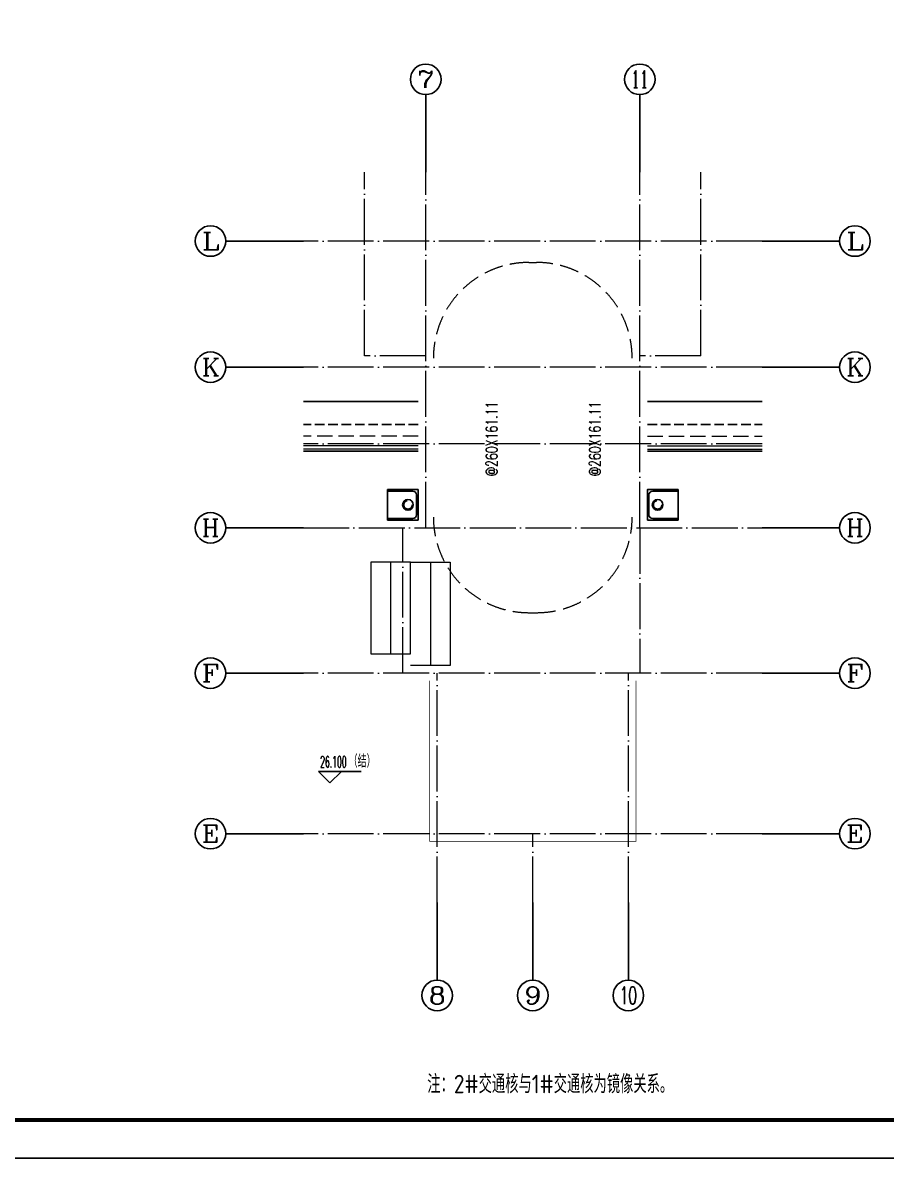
# Model space of a CAD drawing. Extents: x 27938 to 983267, y -209821 to 1628073.
# Drawn here: x 822356 to 833651, y -4910 to 9940 of the extents above; entities that cross this region are included whole.
import ezdxf
from ezdxf.enums import TextEntityAlignment as Align

# ---------------------------------------------------------------- set-up
doc = ezdxf.new("R2010")
doc.units = 0
doc.header["$LTSCALE"] = 1000
doc.header["$MEASUREMENT"] = 0
for name, pattern in [('#P_--_20B1_001_t3$0$DASH', [0.35, 0.25, -0.1]), ('DASH', [0.35, 0.25, -0.1]), ('DOTE', [2.42, 2, -0.2, 0.02, -0.2])]:
    doc.linetypes.add(name, pattern=pattern)
for name, color, linetype in [('$RECOVER_210609100354-0', 7, 'Continuous'), ('AXIS', 3, 'Continuous'), ('AXIS_TEXT', 4, 'Continuous'), ('DIM_ELEV', 3, 'Continuous'), ('PUB_TEXT', 4, 'Continuous'), ('ROOF', 183, 'Continuous'), ('VPIPE-雨水', 4, 'DASH'), ('图框', 140, 'Continuous'), ('看线', 251, 'Continuous'), ('管', 193, 'Continuous')]:
    doc.layers.add(name, color=color, linetype=linetype)
for name, color, linetype, lineweight in [('DOTE', 19, 'DOTE', 9), ('STAIR', 2, 'Continuous', 18), ('平面-栏杆', 135, 'Continuous', 15), ('平面-看线', 45, 'Continuous', 15)]:
    doc.layers.add(name, color=color, linetype=linetype, lineweight=lineweight)
doc.layers.add('yichutu', color=7, linetype='Continuous', true_color=0xffffff, plot=False)
doc.styles.add('_TCH_AXIS', font='COMPLEX', dxfattribs={"bigfont": 'GBCBIG'})
doc.styles.add('_TCH_DIM', font='SIMPLEX.shx', dxfattribs={"width": 0.7, "bigfont": 'GBCBIG.shx'})
doc.styles.add('COMPLEX', font='COMPLEX')
doc.styles.get("Standard").update_dxf_attribs({"font": 'gbenor.shx', "bigfont": 'gbcbig.shx'})

# ---------------------------------------------------------------- blocks, each defined once
blk = doc.blocks.new('A$C3EB2330C')
at = {"layer": '管'}
for p, q in [((0, 380), (330, 380)), ((380, 330), (380, 70)), ((330, 20), (0, 20))]:
    blk.add_line(p, q, dxfattribs=at)
blk.add_lwpolyline([(400, 400), (400, 0), (0, 0), (0, 400)], close=True, dxfattribs=at)
for centre, start, end in [((330, 330), 0, 90), ((330, 70), 270, 360)]:
    blk.add_arc(centre, 50, start, end, dxfattribs=at)
blk.add_ellipse((267, 200), major_axis=(-49.5, -49.5), ratio=1, start_param=-0.785398, end_param=5.497787, dxfattribs=at)
blk = doc.blocks.new('yct-841-594-84100-59399.9999999999-100-1000.0')
at = {"layer": 'yichutu', "color": 7, "true_color": 0xffffff}
blk.add_lwpolyline([(0, 0), (0, 59400), (84100, 59400), (84100, 0)], close=True, dxfattribs=at)
blk = doc.blocks.new('_AXISO')
blk.add_circle((0, 0), 0.5)
at = {"layer": 'AXIS_TEXT', "style": 'COMPLEX', "width": 1.041667}
blk.add_attdef('A', text='', height=0.56, dxfattribs=at).set_placement((-0.25, -0.28), (0.25, -0.28), align=Align.FIT)
blk = doc.blocks.new('A$C140179C8')
at = {"layer": '图框'}
blk.add_lwpolyline([(0, 0), (42050, 0), (42050, -29700), (0, -29700)], close=True, dxfattribs=at)
blk.add_lwpolyline([(0, 0), (42050, 0), (42050, -29700), (0, -29700)], close=True, dxfattribs=at)
at = {"layer": '图框', "const_width": 50}
blk.add_lwpolyline([(41550, -29200), (41550, -500), (1250, -500), (1250, -29200)], close=True, dxfattribs=at)

msp = doc.modelspace()

# ---------------------------------------------------------------- linework, layer by layer
at = {"layer": '$RECOVER_210609100354-0', "color": 30, "const_width": 8}
msp.add_lwpolyline([(827677.2, 1335), (827677.2, -765), (830377.2, -765), (830377.2, 1335)], dxfattribs=at)
at = {"layer": 'AXIS'}
for p, q in [((827627.2, 7985), (827627.2, 8999.6)), ((830427.2, 7985), (830427.2, 8999.6)), ((826027.2, 7085), (825012.6, 7085)), ((832026.2, 7085), (833040.8, 7085)), ((826027.2, 5435), (825012.6, 5435)), ((832026.2, 5435), (833040.8, 5435)), ((826027.2, 3335), (825012.6, 3335)), ((832026.2, 3335), (833040.8, 3335)), ((826027.2, 1435), (825012.6, 1435)), ((832026.2, 1435), (833040.8, 1435)), ((826027.2, -665), (825012.6, -665)), ((832026.2, -665), (833040.8, -665)), ((827777.2, -1565), (827777.2, -2579.6)), ((829026.7, -1565), (829026.7, -2579.6)), ((830277.2, -1565), (830277.2, -2579.6))]:
    msp.add_line(p, q, dxfattribs=at)
at = {"layer": 'DIM_ELEV'}
for p, q in [((826373.7, 0.1), (826223.7, 150.1)), ((826223.7, 150.1), (826781.4, 150.1)), ((826373.7, 0.1), (826523.7, 150.1))]:
    msp.add_line(p, q, dxfattribs=at)
at = {"layer": 'DOTE', "linetype": 'DOTE', "ltscale": 0.3}
for p, q in [((826827.2, 5585), (826827.2, 7985)), ((827627.2, 3335), (827627.2, 7985)), ((830427.2, 3335), (830427.2, 7985)), ((831227.2, 5585), (831227.2, 7985)), ((832027.2, 7085), (826027.2, 7085)), ((827627.2, 5585), (826827.2, 5585)), ((831227.2, 5585), (830427.2, 5585)), ((832027.2, 5435), (826027.2, 5435)), ((832027.2, 4435), (826027.2, 4435)), ((826027.2, 3335), (832027.2, 3335)), ((827327.2, 1435), (827327.2, 3335)), ((830427.2, 3335), (830427.2, 1435)), ((832027.2, 1435), (826027.2, 1435)), ((827777.2, -1565), (827777.2, 1435)), ((830277.2, -1565), (830277.2, 1435)), ((832027.2, -665), (826027.2, -665)), ((829027.2, -1565), (829027.2, -665))]:
    msp.add_line(p, q, dxfattribs=at)
at = {"layer": 'ROOF', "ltscale": 0.8}
for points in [[(827527.2, 4985), (826027.2, 4985)], [(830527.2, 4985), (832027.2, 4985)], [(827527.2, 4335), (826027.2, 4335)], [(830527.2, 4335), (832027.2, 4335)]]:
    msp.add_lwpolyline(points, dxfattribs=at)
at = {"layer": 'STAIR'}
msp.add_line((827427.2, 1685), (827427.2, 2885), dxfattribs=at)
at = {"layer": 'STAIR', "color": 251, "linetype": 'DASH'}
for points in [[(827727.2, 5555, -0.4142136), (828977.2, 6805), (829077.2, 6805, -0.4142136), (830327.2, 5555)], [(827727.2, 3475, 0.4142136), (828977.2, 2225), (829077.2, 2225, 0.4142136), (830327.2, 3475)]]:
    msp.add_lwpolyline(points, format="xyb", dxfattribs=at)
at = {"layer": 'STAIR'}
for points in [[(827167.2, 2885), (826907.2, 2885), (826907.2, 1685), (827167.2, 1685)], [(827427.2, 2885), (827167.2, 2885), (827167.2, 1685), (827427.2, 1685)], [(827427.2, 2885), (827687.2, 2885), (827687.2, 1535), (827427.2, 1535)], [(827687.2, 2885), (827947.2, 2885), (827947.2, 1535), (827687.2, 1535)]]:
    msp.add_lwpolyline(points, dxfattribs=at)
at = {"layer": 'VPIPE-雨水'}
for centre in [(827394.7, 3635), (830659.7, 3635)]:
    msp.add_circle(centre, 55, dxfattribs=at)
at = {"layer": '平面-栏杆'}
for points in [[(827527.2, 4405), (826027.2, 4405)], [(827527.2, 4365), (826027.2, 4365)], [(830527.2, 4405), (832027.2, 4405)], [(830527.2, 4365), (832027.2, 4365)]]:
    msp.add_lwpolyline(points, dxfattribs=at)
at = {"layer": '平面-看线', "linetype": 'DASH', "ltscale": 0.8}
for points in [[(827527.2, 4535), (826027.2, 4535)], [(830527.2, 4535), (832027.2, 4535)]]:
    msp.add_lwpolyline(points, dxfattribs=at)
at = {"layer": '看线', "color": 202, "linetype": '#P_--_20B1_001_t3$0$DASH', "ltscale": 0.5}
for points in [[(827527.2, 4685), (826027.2, 4685)], [(830527.2, 4685), (832027.2, 4685)]]:
    msp.add_lwpolyline(points, dxfattribs=at)

# ---------------------------------------------------------------- block references
msp.add_blockref('A$C140179C8', (801330.5, 24790.1))
at = {"layer": 'AXIS'}
ref = msp.add_blockref('_AXISO', (827627.2, 9199.6), dxfattribs=dict(at, xscale=400, yscale=400, zscale=400))
ref.add_attrib('A', '7', dxfattribs={"layer": 'AXIS_TEXT', "height": 226.3, "style": '_TCH_AXIS', "width": 1.5}).set_placement((827514, 9086.5), (827740.3, 9086.5), align=Align.FIT)
ref = msp.add_blockref('_AXISO', (830427.2, 9199.6), dxfattribs=dict(at, xscale=400, yscale=400, zscale=400))
ref.add_attrib('A', '11', dxfattribs={"layer": 'AXIS_TEXT', "height": 226.27, "style": '_TCH_AXIS', "width": 0.875}).set_placement((830314, 9086.5), (830540.3, 9086.5), align=Align.FIT)
ref = msp.add_blockref('_AXISO', (824812.6, 7085), dxfattribs=dict(at, xscale=400, yscale=400, zscale=400))
ref.add_attrib('A', 'L', dxfattribs={"layer": 'AXIS_TEXT', "height": 226.3, "style": '_TCH_AXIS', "width": 1.4}).set_placement((824699.4, 6971.9), (824925.7, 6971.9), align=Align.FIT)
ref = msp.add_blockref('_AXISO', (833240.8, 7085), dxfattribs=dict(at, xscale=400, yscale=400, zscale=400))
ref.add_attrib('A', 'L', dxfattribs={"layer": 'AXIS_TEXT', "height": 226.3, "style": '_TCH_AXIS', "width": 1.4}).set_placement((833127.7, 6971.9), (833354, 6971.9), align=Align.FIT)
ref = msp.add_blockref('_AXISO', (824812.6, 5435), dxfattribs=dict(at, xscale=400, yscale=400, zscale=400))
ref.add_attrib('A', 'K', dxfattribs={"layer": 'AXIS_TEXT', "height": 226.3, "style": '_TCH_AXIS', "width": 1.105263}).set_placement((824699.4, 5321.9), (824925.7, 5321.9), align=Align.FIT)
ref = msp.add_blockref('_AXISO', (833240.8, 5435), dxfattribs=dict(at, xscale=400, yscale=400, zscale=400))
ref.add_attrib('A', 'K', dxfattribs={"layer": 'AXIS_TEXT', "height": 226.3, "style": '_TCH_AXIS', "width": 1.105263}).set_placement((833127.7, 5321.9), (833354, 5321.9), align=Align.FIT)
ref = msp.add_blockref('_AXISO', (824812.6, 3335), dxfattribs=dict(at, xscale=400, yscale=400, zscale=400))
ref.add_attrib('A', 'H', dxfattribs={"layer": 'AXIS_TEXT', "height": 226.3, "style": '_TCH_AXIS', "width": 1.05}).set_placement((824699.4, 3221.9), (824925.7, 3221.9), align=Align.FIT)
ref = msp.add_blockref('_AXISO', (833240.8, 3335), dxfattribs=dict(at, xscale=400, yscale=400, zscale=400))
ref.add_attrib('A', 'H', dxfattribs={"layer": 'AXIS_TEXT', "height": 226.3, "style": '_TCH_AXIS', "width": 1.05}).set_placement((833127.7, 3221.9), (833354, 3221.9), align=Align.FIT)
ref = msp.add_blockref('_AXISO', (824812.6, 1435), dxfattribs=dict(at, xscale=400, yscale=400, zscale=400))
ref.add_attrib('A', 'F', dxfattribs={"layer": 'AXIS_TEXT', "height": 226.3, "style": '_TCH_AXIS', "width": 1.3125}).set_placement((824699.4, 1321.9), (824925.7, 1321.9), align=Align.FIT)
ref = msp.add_blockref('_AXISO', (833240.8, 1435), dxfattribs=dict(at, xscale=400, yscale=400, zscale=400))
ref.add_attrib('A', 'F', dxfattribs={"layer": 'AXIS_TEXT', "height": 226.3, "style": '_TCH_AXIS', "width": 1.3125}).set_placement((833127.7, 1321.9), (833354, 1321.9), align=Align.FIT)
ref = msp.add_blockref('_AXISO', (824812.6, -665), dxfattribs=dict(at, xscale=400, yscale=400, zscale=400))
ref.add_attrib('A', 'E', dxfattribs={"layer": 'AXIS_TEXT', "height": 226.3, "style": '_TCH_AXIS', "width": 1.3125}).set_placement((824699.4, -778.1), (824925.7, -778.1), align=Align.FIT)
ref = msp.add_blockref('_AXISO', (833240.8, -665), dxfattribs=dict(at, xscale=400, yscale=400, zscale=400))
ref.add_attrib('A', 'E', dxfattribs={"layer": 'AXIS_TEXT', "height": 226.3, "style": '_TCH_AXIS', "width": 1.3125}).set_placement((833127.7, -778.1), (833354, -778.1), align=Align.FIT)
ref = msp.add_blockref('_AXISO', (827777.2, -2779.6), dxfattribs=dict(at, xscale=400, yscale=400, zscale=400))
ref.add_attrib('A', '8', dxfattribs={"layer": 'AXIS_TEXT', "height": 226.3, "style": '_TCH_AXIS', "width": 1.5}).set_placement((827664, -2892.8), (827890.3, -2892.8), align=Align.FIT)
ref = msp.add_blockref('_AXISO', (829026.7, -2779.6), dxfattribs=dict(at, xscale=400, yscale=400, zscale=400))
ref.add_attrib('A', '9', dxfattribs={"layer": 'AXIS_TEXT', "height": 226.3, "style": '_TCH_AXIS', "width": 1.5}).set_placement((828913.6, -2892.8), (829139.8, -2892.8), align=Align.FIT)
ref = msp.add_blockref('_AXISO', (830277.2, -2779.6), dxfattribs=dict(at, xscale=400, yscale=400, zscale=400))
ref.add_attrib('A', '10', dxfattribs={"layer": 'AXIS_TEXT', "height": 226.27, "style": '_TCH_AXIS', "width": 0.724138}).set_placement((830164, -2892.8), (830390.3, -2892.8), align=Align.FIT)
at = {"layer": 'yichutu', "xscale": 0.5, "yscale": 0.5, "zscale": 0.5}
msp.add_blockref('yct-841-594-84100-59399.9999999999-100-1000.0', (801330.5, -4909.9), dxfattribs=at)
at = {"layer": '管', "xscale": -1, "rotation": 180}
msp.add_blockref('A$C3EB2330C', (827127.2, 3835), dxfattribs=at)
at = {"layer": '管', "rotation": 180}
msp.add_blockref('A$C3EB2330C', (830927.2, 3835), dxfattribs=at)

# ---------------------------------------------------------------- texts
at = {"layer": 'DIM_ELEV', "color": 7, "style": '_TCH_DIM'}
for s, height, width, p in [('26.100', 148.75, 0.494118, (826246.3, 200.2)), ('（结）', 168.79, 0.7, (826617.3, 200.2))]:
    msp.add_text(s, height=height, dxfattribs=dict(at, width=width)).set_placement(p)
at = {"layer": 'PUB_TEXT', "color": 7, "style": '_TCH_DIM', "width": 0.705882}
for p in [(828563.8, 4009.4), (829913.8, 4009.4)]:
    msp.add_text('@260X161.11', height=148.75, rotation=90, dxfattribs=at).set_placement(p)
at = {"layer": 'PUB_TEXT', "color": 1}
msp.add_text('注：2#交通核与1#交通核为镜像关系。', height=241.135, dxfattribs=at).set_placement((827647.1, -4059.6))

doc.saveas('drawing.dxf')
